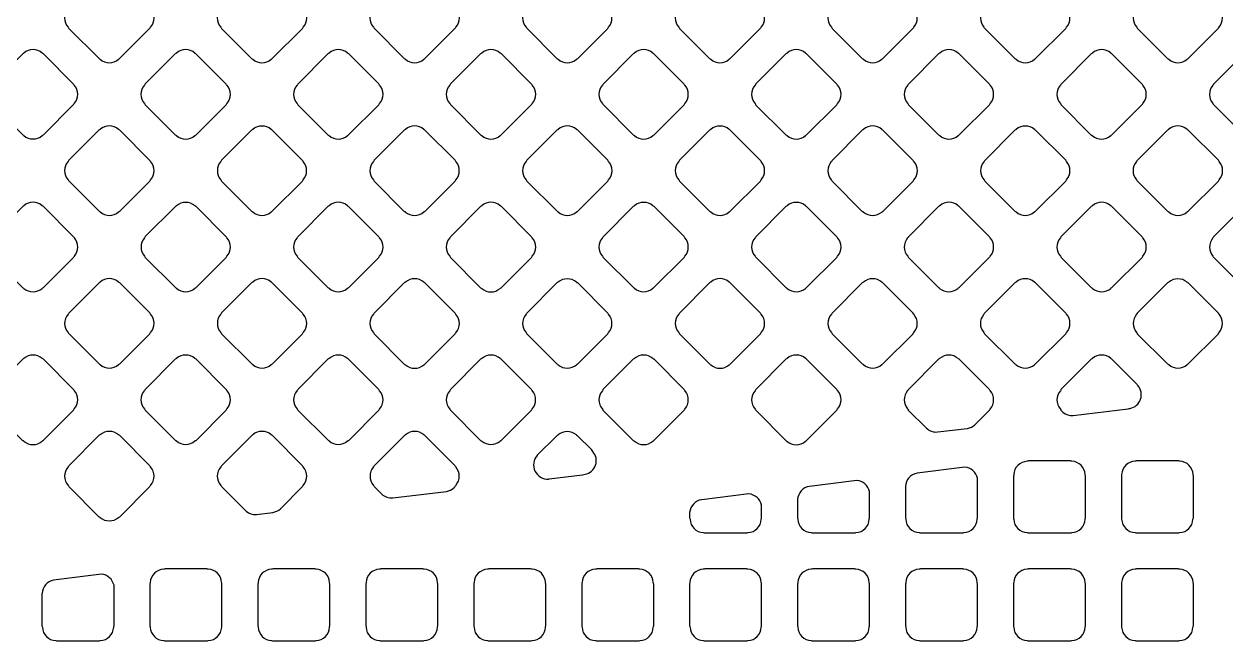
# Model space of a CAD drawing. Header units: millimetres. Extents: x 3440 to 3572, y 2 to 96.
# Drawn here: x 3527.323 to 3529.02, y 61.135 to 62.005 of the extents above; entities that cross this region are included whole.
import ezdxf

# ---------------------------------------------------------------- set-up
doc = ezdxf.new("R2010")
doc.units = ezdxf.units.MM
doc.header["$LTSCALE"] = 23.1
doc.layers.add('gbr-dxf', color=7, linetype='CONTINUOUS')

msp = doc.modelspace()

# ---------------------------------------------------------------- linework, layer by layer
at = {"layer": 'gbr-dxf', "linetype": 'Continuous'}
for points in [[(3527.3851, 62.001, -0.096117), (3527.3861, 61.9993), (3527.4287, 61.9567, -0.09197), (3527.4303, 61.9558, 0.37889), (3527.4562, 61.9558, -0.096117), (3527.4578, 61.9567), (3527.5005, 61.9994, -0.095895), (3527.5015, 62.001, 0.378934), (3527.5015, 62.027, -0.082876), (3527.5006, 62.0284), (3527.4578, 62.0712, -0.087645), (3527.4563, 62.0721, 0.379206), (3527.4303, 62.0721, -0.096458), (3527.4287, 62.0711), (3527.3861, 62.0286, -0.096627), (3527.3851, 62.0269, 0.3795)], [(3527.6006, 62.0269, 0.37903), (3527.6006, 62.001, -0.104215), (3527.6016, 61.9992), (3527.6441, 61.9567, -0.099645), (3527.6458, 61.9557, 0.379169), (3527.6718, 61.9557, -0.095956), (3527.6734, 61.9567), (3527.716, 61.9993, -0.096332), (3527.717, 62.0009, 0.379308), (3527.717, 62.0269, -0.107677), (3527.716, 62.0287), (3527.6734, 62.0713, -0.096328), (3527.6718, 62.0722, 0.379112), (3527.6459, 62.0722, -0.096614), (3527.6442, 62.0713), (3527.6015, 62.0286, -0.096539)], [(3527.8162, 62.001, -0.09601), (3527.8172, 61.9994), (3527.8598, 61.9568, -0.092398), (3527.8614, 61.9558, 0.379422), (3527.8873, 61.9558, -0.096625), (3527.889, 61.9568), (3527.9316, 61.9994, -0.096111), (3527.9326, 62.0011, 0.37981), (3527.9326, 62.027, -0.099964), (3527.9315, 62.0288), (3527.8892, 62.0711, -0.104264), (3527.8874, 62.0722, 0.3795), (3527.8614, 62.0722, -0.096614), (3527.8598, 62.0712), (3527.8172, 62.0286, -0.096539), (3527.8162, 62.0269, 0.378699)], [(3528.0317, 62.0271, 0.379249), (3528.0317, 62.0011, -0.100399), (3528.0328, 61.9994), (3528.0753, 61.9568, -0.096627), (3528.077, 61.9558, 0.37981), (3528.103, 61.9558, -0.096625), (3528.1046, 61.9568), (3528.1471, 61.9993, -0.096332), (3528.1481, 62.0009, 0.379308), (3528.1481, 62.0269, -0.095968), (3528.1471, 62.0285), (3528.1045, 62.0712, -0.100093), (3528.1028, 62.0722, 0.379112), (3528.0768, 62.0722, -0.096614), (3528.0752, 62.0712), (3528.0327, 62.0287, -0.096539)], [(3528.2473, 62.001, -0.103999), (3528.2483, 61.9992), (3528.2908, 61.9567, -0.100073), (3528.2925, 61.9557, 0.378647), (3528.3184, 61.9557, -0.095383), (3528.32, 61.9567), (3528.3627, 61.9994, -0.096036), (3528.3637, 62.001, 0.37829), (3528.3637, 62.0269, -0.091854), (3528.3628, 62.0285), (3528.32, 62.0712, -0.095796), (3528.3184, 62.0722, 0.379347), (3528.2925, 62.0722, -0.096458), (3528.2908, 62.0712), (3528.2482, 62.0286, -0.096627), (3528.2473, 62.027, 0.3795)], [(3528.4628, 62.001, -0.099643), (3528.4638, 61.9993), (3528.5064, 61.9567, -0.096099), (3528.5081, 61.9557, 0.378309), (3528.5339, 61.9557, -0.095487), (3528.5356, 61.9567), (3528.5783, 61.9994, -0.095701), (3528.5792, 62.001, 0.378841), (3528.5792, 62.0269, -0.096475), (3528.5782, 62.0286), (3528.5357, 62.0712, -0.100299), (3528.534, 62.0722, 0.378645), (3528.508, 62.0722, -0.096355), (3528.5064, 62.0712), (3528.4638, 62.0286, -0.096328), (3528.4628, 62.0269, 0.379175)], [(3528.6783, 62.0268, 0.379035), (3528.6783, 62.0009, -0.083163), (3528.6791, 61.9995), (3528.722, 61.9567, -0.095701), (3528.7236, 61.9557, 0.379169), (3528.7496, 61.9557, -0.095956), (3528.7512, 61.9567), (3528.7938, 61.9993, -0.096111), (3528.7948, 62.001, 0.37981), (3528.7948, 62.0269, -0.096458), (3528.7938, 62.0286), (3528.7513, 62.0711, -0.100824), (3528.7495, 62.0721, 0.379523), (3528.7236, 62.0722, -0.096265), (3528.7219, 62.0712), (3528.6792, 62.0285, -0.096405)], [(3528.8939, 62.0009, -0.087613), (3528.8948, 61.9995), (3528.9374, 61.9568, -0.099849), (3528.9391, 61.9558, 0.37889), (3528.965, 61.9558, -0.096117), (3528.9667, 61.9568), (3529.0092, 61.9994, -0.095895), (3529.0102, 62.001, 0.379201), (3529.0102, 62.0269, -0.092348), (3529.0092, 62.0285), (3528.9667, 62.0711, -0.096111), (3528.965, 62.0721, 0.379731), (3528.939, 62.0721, -0.096458), (3528.9374, 62.0711), (3528.8949, 62.0285, -0.096627), (3528.8939, 62.0269, 0.3795)], [(3527.2774, 61.8932, -0.092348), (3527.2784, 61.8917), (3527.3211, 61.849, -0.088202), (3527.3226, 61.8481, 0.379308), (3527.3485, 61.8481, -0.09601), (3527.3501, 61.849), (3527.3928, 61.8917, -0.096227), (3527.3938, 61.8933, 0.378952), (3527.3938, 61.9192, -0.087946), (3527.3929, 61.9207), (3527.3501, 61.9634, -0.092456), (3527.3486, 61.9644, 0.37947), (3527.3226, 61.9644, -0.096458), (3527.321, 61.9634), (3527.2784, 61.9209, -0.096627), (3527.2774, 61.9192, 0.379731)], [(3527.4929, 61.9192, 0.379249), (3527.4929, 61.8933, -0.104392), (3527.4939, 61.8915), (3527.5364, 61.849, -0.100476), (3527.5381, 61.848, 0.37981), (3527.5641, 61.848, -0.096625), (3527.5657, 61.849), (3527.6083, 61.8915, -0.096332), (3527.6092, 61.8931, 0.379451), (3527.6092, 61.9191, -0.092052), (3527.6083, 61.9207), (3527.5656, 61.9634, -0.096206), (3527.5639, 61.9644, 0.378939), (3527.538, 61.9644, -0.096614), (3527.5363, 61.9634), (3527.4938, 61.9209, -0.096195)], [(3527.7083, 61.8931, -0.096265), (3527.7093, 61.8915), (3527.7517, 61.8491, -0.107104), (3527.7536, 61.848, 0.379169), (3527.7795, 61.848, -0.095956), (3527.7812, 61.849), (3527.8238, 61.8916, -0.096111), (3527.8248, 61.8933, 0.37981), (3527.8248, 61.9192, -0.100399), (3527.8237, 61.921), (3527.7814, 61.9633, -0.104691), (3527.7796, 61.9644, 0.379731), (3527.7536, 61.9644, -0.096723), (3527.752, 61.9634), (3527.7093, 61.9207, -0.096627), (3527.7084, 61.9191, 0.379523)], [(3527.9239, 61.8933, -0.087946), (3527.9248, 61.8918), (3527.9677, 61.8488, -0.083374), (3527.9691, 61.8479, 0.379422), (3527.9951, 61.848, -0.096625), (3527.9967, 61.8489), (3528.0394, 61.8917, -0.096111), (3528.0404, 61.8933, 0.379308), (3528.0405, 61.9192, -0.092061), (3528.0395, 61.9208), (3527.9968, 61.9635, -0.096227), (3527.9951, 61.9645, 0.37947), (3527.9692, 61.9645, -0.096458), (3527.9675, 61.9635), (3527.9249, 61.9209, -0.096627), (3527.9239, 61.9192, 0.379357)], [(3528.1395, 61.9192, 0.379249), (3528.1395, 61.8932, -0.088014), (3528.1404, 61.8917), (3528.1831, 61.8491, -0.100824), (3528.1848, 61.8481, 0.379092), (3528.2108, 61.848, -0.095378), (3528.2124, 61.849), (3528.255, 61.8916, -0.095701), (3528.2559, 61.8932, 0.37829), (3528.2559, 61.9191, -0.091842), (3528.255, 61.9207), (3528.2122, 61.9634, -0.095895), (3528.2106, 61.9644, 0.379116), (3528.1847, 61.9644, -0.096614), (3528.183, 61.9634), (3528.1404, 61.9208, -0.096539)], [(3528.355, 61.9191, 0.378853), (3528.355, 61.8931, -0.092162), (3528.3559, 61.8916), (3528.3985, 61.849, -0.103868), (3528.4003, 61.848, 0.379582), (3528.4262, 61.848, -0.095649), (3528.4278, 61.849), (3528.4705, 61.8916, -0.096036), (3528.4715, 61.8933, 0.37857), (3528.4715, 61.9192, -0.087946), (3528.4706, 61.9207), (3528.4278, 61.9635, -0.092398), (3528.4262, 61.9644, 0.378784), (3528.4003, 61.9644, -0.095383), (3528.3987, 61.9635), (3528.3559, 61.9207, -0.096036)], [(3528.5706, 61.9192, 0.378563), (3528.5706, 61.8932, -0.099971), (3528.5716, 61.8915), (3528.6142, 61.8489, -0.096328), (3528.6158, 61.8479, 0.379422), (3528.6418, 61.848, -0.096625), (3528.6434, 61.8489), (3528.686, 61.8915, -0.096332), (3528.687, 61.8932, 0.379451), (3528.687, 61.9191, -0.096117), (3528.686, 61.9208), (3528.6434, 61.9634, -0.099744), (3528.6417, 61.9644, 0.378391), (3528.6158, 61.9644, -0.096355), (3528.6142, 61.9634), (3528.5715, 61.9208, -0.095686)], [(3528.7861, 61.8931, -0.087916), (3528.787, 61.8917), (3528.8298, 61.8488, -0.083549), (3528.8312, 61.8479, 0.379201), (3528.8572, 61.848, -0.096625), (3528.8588, 61.8489), (3528.9015, 61.8917, -0.096111), (3528.9025, 61.8933, 0.379308), (3528.9025, 61.9192, -0.092315), (3528.9016, 61.9208), (3528.859, 61.9634, -0.096527), (3528.8573, 61.9644, 0.37947), (3528.8314, 61.9644, -0.096458), (3528.8297, 61.9634), (3528.7871, 61.9208, -0.096857), (3528.7861, 61.9191, 0.3795)], [(3529.0016, 61.8932, -0.087784), (3529.0025, 61.8917), (3529.0452, 61.849, -0.100476), (3529.0469, 61.848, 0.37981), (3529.0729, 61.848, -0.096625), (3529.0745, 61.849), (3529.117, 61.8915, -0.096111), (3529.118, 61.8931, 0.37981), (3529.118, 61.9191, -0.091954), (3529.1171, 61.9207), (3529.0743, 61.9634, -0.096111), (3529.0727, 61.9644, 0.379731), (3529.0467, 61.9644, -0.096458), (3529.0451, 61.9634), (3529.0026, 61.9208, -0.096627), (3529.0016, 61.9192, 0.379731)], [(3527.3851, 61.7855, -0.087784), (3527.386, 61.784), (3527.4287, 61.7413, -0.100151), (3527.4305, 61.7403, 0.37981), (3527.4564, 61.7403, -0.095956), (3527.4581, 61.7413), (3527.5006, 61.7838, -0.096111), (3527.5015, 61.7854, 0.37981), (3527.5015, 61.8114, -0.092418), (3527.5006, 61.813), (3527.4579, 61.8557, -0.096857), (3527.4562, 61.8567, 0.379731), (3527.4303, 61.8567, -0.096458), (3527.4286, 61.8557), (3527.3861, 61.8131, -0.096627), (3527.3851, 61.8115, 0.379731)], [(3527.6007, 61.8114, 0.37947), (3527.6007, 61.7855, -0.104392), (3527.6017, 61.7837), (3527.6441, 61.7413, -0.100151), (3527.6458, 61.7403, 0.37981), (3527.6718, 61.7403, -0.095956), (3527.6734, 61.7413), (3527.7159, 61.7838, -0.096332), (3527.7169, 61.7854, 0.379451), (3527.7169, 61.8114, -0.092052), (3527.716, 61.813), (3527.6734, 61.8556, -0.096206), (3527.6717, 61.8566, 0.378699), (3527.6458, 61.8566, -0.09601), (3527.6442, 61.8556), (3527.6017, 61.8131, -0.096328)], [(3527.8161, 61.7855, -0.103884), (3527.8171, 61.7837), (3527.8596, 61.7411, -0.099605), (3527.8614, 61.7401, 0.378847), (3527.8873, 61.7402, -0.096259), (3527.8889, 61.7411), (3527.9316, 61.7838, -0.095895), (3527.9326, 61.7854, 0.37889), (3527.9325, 61.8114, -0.1082), (3527.9315, 61.8132), (3527.889, 61.8558, -0.096539), (3527.8873, 61.8567, 0.379249), (3527.8614, 61.8567, -0.096458), (3527.8597, 61.8557), (3527.8171, 61.8131, -0.096627), (3527.8161, 61.8114, 0.379523)], [(3528.0317, 61.7855, -0.096625), (3528.0327, 61.7838), (3528.0754, 61.7412, -0.092898), (3528.077, 61.7402, 0.379237), (3528.1029, 61.7402, -0.096031), (3528.1045, 61.7411), (3528.1472, 61.7838, -0.095916), (3528.1482, 61.7855, 0.379465), (3528.1482, 61.8114, -0.10047), (3528.1472, 61.8131), (3528.1047, 61.8556, -0.10399), (3528.1029, 61.8566, 0.379731), (3528.0769, 61.8566, -0.096458), (3528.0753, 61.8557), (3528.0327, 61.8131, -0.096627), (3528.0317, 61.8114, 0.379731)], [(3528.2473, 61.7855, -0.099971), (3528.2483, 61.7838), (3528.2909, 61.7412, -0.096301), (3528.2926, 61.7403, 0.378309), (3528.3185, 61.7403, -0.095383), (3528.3201, 61.7412), (3528.3627, 61.7838, -0.095701), (3528.3636, 61.7854, 0.378841), (3528.3636, 61.8114, -0.096259), (3528.3627, 61.813), (3528.3201, 61.8556, -0.100073), (3528.3184, 61.8566, 0.378645), (3528.2925, 61.8566, -0.096217), (3528.2908, 61.8556), (3528.2483, 61.8131, -0.095916), (3528.2474, 61.8115, 0.379175)], [(3528.4627, 61.8113, 0.378901), (3528.4627, 61.7854, -0.096117), (3528.4637, 61.7838), (3528.5064, 61.7411, -0.091578), (3528.508, 61.7401, 0.379201), (3528.5339, 61.7401, -0.096625), (3528.5356, 61.7411), (3528.5783, 61.7838, -0.096111), (3528.5793, 61.7855, 0.379423), (3528.5793, 61.8114, -0.083262), (3528.5784, 61.8128), (3528.5355, 61.8558, -0.087529), (3528.534, 61.8567, 0.378406), (3528.5081, 61.8567, -0.09601), (3528.5064, 61.8557), (3528.4637, 61.813, -0.096036)], [(3528.6784, 61.7854, -0.10047), (3528.6794, 61.7837), (3528.7219, 61.7412, -0.096111), (3528.7235, 61.7403, 0.37981), (3528.7495, 61.7403, -0.095956), (3528.7511, 61.7412), (3528.7937, 61.7838, -0.096332), (3528.7947, 61.7855, 0.379511), (3528.7947, 61.8114, -0.096117), (3528.7937, 61.8131), (3528.7512, 61.8556, -0.099933), (3528.7495, 61.8566, 0.379206), (3528.7236, 61.8566, -0.096723), (3528.7219, 61.8556), (3528.6794, 61.813, -0.096627), (3528.6784, 61.8114, 0.379731)], [(3528.8937, 61.7854, -0.083163), (3528.8946, 61.784), (3528.9375, 61.7412, -0.095701), (3528.9391, 61.7402, 0.379169), (3528.9651, 61.7402, -0.095956), (3528.9667, 61.7412), (3529.0093, 61.7838, -0.096111), (3529.0103, 61.7854, 0.37981), (3529.0103, 61.8114, -0.096458), (3529.0093, 61.8131), (3528.9667, 61.8557, -0.100519), (3528.965, 61.8567, 0.379731), (3528.939, 61.8567, -0.096458), (3528.9374, 61.8557), (3528.8947, 61.813, -0.096627), (3528.8938, 61.8114, 0.379523)], [(3527.2773, 61.6777, -0.087784), (3527.2782, 61.6762), (3527.3212, 61.6333, -0.083651), (3527.3226, 61.6324, 0.37981), (3527.3485, 61.6324, -0.095956), (3527.3502, 61.6334), (3527.3929, 61.6761, -0.096332), (3527.3939, 61.6778, 0.37981), (3527.3939, 61.7037, -0.092348), (3527.3929, 61.7053), (3527.3502, 61.748, -0.096111), (3527.3486, 61.749, 0.379731), (3527.3226, 61.749, -0.096458), (3527.321, 61.748), (3527.2783, 61.7053, -0.096627), (3527.2773, 61.7037, 0.379731)], [(3527.493, 61.6778, -0.099971), (3527.494, 61.6761), (3527.5365, 61.6336, -0.096328), (3527.5381, 61.6326, 0.379422), (3527.5641, 61.6326, -0.096625), (3527.5657, 61.6336), (3527.6082, 61.6761, -0.096332), (3527.6092, 61.6777, 0.37981), (3527.6092, 61.7037, -0.096625), (3527.6082, 61.7053), (3527.5658, 61.7478, -0.100151), (3527.564, 61.7488, 0.3795), (3527.5381, 61.7488, -0.096259), (3527.5365, 61.7479), (3527.494, 61.7054, -0.096227), (3527.493, 61.7037, 0.378699)], [(3527.7083, 61.6777, -0.092348), (3527.7093, 61.6761), (3527.7519, 61.6335, -0.10399), (3527.7537, 61.6325, 0.37981), (3527.7796, 61.6325, -0.095956), (3527.7813, 61.6335), (3527.8238, 61.676, -0.096111), (3527.8248, 61.6776, 0.379511), (3527.8248, 61.7036, -0.08785), (3527.8239, 61.7051), (3527.781, 61.7479, -0.092016), (3527.7795, 61.7489, 0.379206), (3527.7535, 61.7489, -0.096475), (3527.7519, 61.7479), (3527.7093, 61.7053, -0.096627), (3527.7083, 61.7037, 0.379731)], [(3527.9239, 61.7036, 0.37903), (3527.9239, 61.6776, -0.100266), (3527.9249, 61.6759), (3527.9675, 61.6333, -0.095987), (3527.9691, 61.6323, 0.378513), (3527.995, 61.6323, -0.095527), (3527.9967, 61.6333), (3528.0395, 61.6761, -0.096036), (3528.0404, 61.6777, 0.37829), (3528.0405, 61.7036, -0.095883), (3528.0395, 61.7052), (3527.9968, 61.7479, -0.099849), (3527.9951, 61.7489, 0.379116), (3527.9692, 61.7489, -0.096259), (3527.9675, 61.7479), (3527.9248, 61.7052, -0.096227)], [(3528.1395, 61.6777, -0.095883), (3528.1405, 61.6761), (3528.1832, 61.6334, -0.092187), (3528.1847, 61.6325, 0.37902), (3528.2107, 61.6325, -0.095649), (3528.2123, 61.6334), (3528.255, 61.6761, -0.095394), (3528.2559, 61.6777, 0.378847), (3528.2559, 61.7037, -0.100082), (3528.2549, 61.7054), (3528.2125, 61.7478, -0.103673), (3528.2107, 61.7489, 0.378611), (3528.1848, 61.7489, -0.095383), (3528.1831, 61.7479), (3528.1405, 61.7052, -0.096206), (3528.1395, 61.7036, 0.378338)], [(3528.355, 61.7036, 0.378901), (3528.355, 61.6777, -0.09221), (3528.356, 61.6762), (3528.3988, 61.6333, -0.088093), (3528.4003, 61.6324, 0.379201), (3528.4262, 61.6324, -0.096625), (3528.4279, 61.6334), (3528.4705, 61.676, -0.096332), (3528.4715, 61.6777, 0.379423), (3528.4715, 61.7036, -0.087284), (3528.4706, 61.7051), (3528.4277, 61.7479, -0.091508), (3528.4262, 61.7489, 0.378406), (3528.4003, 61.7489, -0.096528), (3528.3986, 61.7479), (3528.356, 61.7053, -0.096036)], [(3528.5705, 61.7035, 0.379249), (3528.5706, 61.6776, -0.095956), (3528.5715, 61.676), (3528.6141, 61.6334, -0.092072), (3528.6157, 61.6324, 0.379451), (3528.6416, 61.6324, -0.096117), (3528.6433, 61.6334), (3528.686, 61.6762, -0.095895), (3528.687, 61.6778, 0.379201), (3528.687, 61.7037, -0.083317), (3528.6861, 61.7051), (3528.6433, 61.7479, -0.088202), (3528.6418, 61.7489, 0.3795), (3528.6159, 61.7489, -0.096259), (3528.6142, 61.7479), (3528.5715, 61.7052, -0.096539)], [(3528.7861, 61.7037, 0.379249), (3528.7861, 61.6777, -0.10047), (3528.7871, 61.676), (3528.8297, 61.6334, -0.096332), (3528.8313, 61.6324, 0.37981), (3528.8573, 61.6324, -0.096625), (3528.8589, 61.6334), (3528.9015, 61.676, -0.096332), (3528.9025, 61.6777, 0.379451), (3528.9025, 61.7036, -0.096259), (3528.9015, 61.7053), (3528.8589, 61.7479, -0.100215), (3528.8572, 61.7489, 0.378939), (3528.8313, 61.7489, -0.096614), (3528.8296, 61.7479), (3528.787, 61.7053, -0.096195)], [(3529.0016, 61.7035, 0.37903), (3529.0016, 61.6776, -0.083636), (3529.0024, 61.6762), (3529.0452, 61.6335, -0.095895), (3529.0468, 61.6325, 0.378847), (3529.0727, 61.6325, -0.096117), (3529.0744, 61.6335), (3529.117, 61.6761, -0.095895), (3529.118, 61.6778, 0.379201), (3529.118, 61.7037, -0.096625), (3529.117, 61.7054), (3529.0746, 61.7478, -0.100151), (3529.0728, 61.7488, 0.3795), (3529.0469, 61.7489, -0.096259), (3529.0452, 61.7479), (3529.0025, 61.7052, -0.096227)], [(3527.3851, 61.5699, -0.083262), (3527.386, 61.5685), (3527.4287, 61.5258, -0.096328), (3527.4303, 61.5248, 0.379422), (3527.4563, 61.5248, -0.096625), (3527.4579, 61.5258), (3527.5006, 61.5684, -0.096111), (3527.5015, 61.5701, 0.37981), (3527.5015, 61.596, -0.096458), (3527.5006, 61.5977), (3527.4581, 61.6401, -0.100824), (3527.4564, 61.6411, 0.3795), (3527.4304, 61.6412, -0.096614), (3527.4288, 61.6402), (3527.3861, 61.5975, -0.096539), (3527.3851, 61.5958, 0.378699)], [(3527.6007, 61.5701, -0.09601), (3527.6016, 61.5684), (3527.6444, 61.5257, -0.092398), (3527.6459, 61.5248, 0.379422), (3527.6719, 61.5248, -0.096625), (3527.6735, 61.5257), (3527.716, 61.5682, -0.096332), (3527.717, 61.5699, 0.37981), (3527.717, 61.5958, -0.10047), (3527.716, 61.5976), (3527.6733, 61.6403, -0.088202), (3527.6718, 61.6412, 0.379357), (3527.6459, 61.6412, -0.096507), (3527.6442, 61.6402), (3527.6016, 61.5977, -0.096423), (3527.6007, 61.596, 0.379)], [(3527.8162, 61.57, -0.099971), (3527.8172, 61.5682), (3527.8598, 61.5256, -0.096328), (3527.8615, 61.5246, 0.378897), (3527.8874, 61.5246, -0.096031), (3527.889, 61.5256), (3527.9316, 61.5682, -0.095701), (3527.9326, 61.5698, 0.378427), (3527.9326, 61.5957, -0.096507), (3527.9316, 61.5974), (3527.8887, 61.6402, -0.083725), (3527.8873, 61.6411, 0.378884), (3527.8614, 61.6411, -0.096614), (3527.8597, 61.6401), (3527.8172, 61.5975, -0.096539), (3527.8162, 61.5959, 0.378699)], [(3528.0317, 61.5699, -0.10813), (3528.0328, 61.568), (3528.0751, 61.5257, -0.104211), (3528.0769, 61.5246, 0.379052), (3528.1028, 61.5247, -0.096117), (3528.1045, 61.5256), (3528.1471, 61.5683, -0.096036), (3528.1481, 61.5699, 0.37857), (3528.1481, 61.5958, -0.103956), (3528.1471, 61.5976), (3528.1047, 61.64, -0.107982), (3528.1029, 61.641, 0.378945), (3528.077, 61.641, -0.096367), (3528.0753, 61.6401), (3528.0327, 61.5974, -0.095997), (3528.0317, 61.5958, 0.378438)], [(3528.2472, 61.5959, 0.378661), (3528.2472, 61.5699, -0.092061), (3528.2482, 61.5684), (3528.291, 61.5255, -0.087865), (3528.2925, 61.5246, 0.379422), (3528.3185, 61.5246, -0.096625), (3528.3201, 61.5256), (3528.3627, 61.5682, -0.096111), (3528.3637, 61.5699, 0.379423), (3528.3637, 61.5958, -0.103506), (3528.3627, 61.5976), (3528.32, 61.6403, -0.091455), (3528.3185, 61.6412, 0.378406), (3528.2926, 61.6412, -0.09601), (3528.2909, 61.6402), (3528.2482, 61.5975, -0.096036)], [(3528.4629, 61.5699, -0.096458), (3528.4639, 61.5683), (3528.5064, 61.5257, -0.092289), (3528.508, 61.5248, 0.37981), (3528.534, 61.5248, -0.096625), (3528.5356, 61.5257), (3528.5781, 61.5682, -0.096332), (3528.5791, 61.5699, 0.37981), (3528.5791, 61.5958, -0.10047), (3528.5781, 61.5976), (3528.5355, 61.6401, -0.088202), (3528.534, 61.6411, 0.379731), (3528.5081, 61.6411, -0.096458), (3528.5064, 61.6401), (3528.4639, 61.5975, -0.096423), (3528.4629, 61.5959, 0.379731)], [(3528.6782, 61.5699, -0.092348), (3528.6792, 61.5683), (3528.7218, 61.5257, -0.104311), (3528.7236, 61.5247, 0.37981), (3528.7495, 61.5247, -0.096625), (3528.7512, 61.5257), (3528.7938, 61.5683, -0.096111), (3528.7948, 61.5699, 0.37981), (3528.7948, 61.5959, -0.088014), (3528.7939, 61.5974), (3528.7511, 61.6402, -0.092233), (3528.7495, 61.6411, 0.379731), (3528.7235, 61.6411, -0.096458), (3528.7219, 61.6402), (3528.6792, 61.5975, -0.096627), (3528.6782, 61.5958, 0.379731)], [(3528.8938, 61.5699, -0.095866), (3528.8948, 61.5683), (3528.9372, 61.5259, -0.10771), (3528.9391, 61.5248, 0.379422), (3528.9651, 61.5248, -0.095956), (3528.9667, 61.5258), (3529.0092, 61.5683, -0.096332), (3529.0102, 61.5699, 0.379511), (3529.0102, 61.5959, -0.100082), (3529.0092, 61.5976), (3528.9668, 61.64, -0.103849), (3528.965, 61.641, 0.378884), (3528.9391, 61.641, -0.096614), (3528.9374, 61.6401), (3528.8948, 61.5975, -0.095895), (3528.8938, 61.5958, 0.378699)], [(3527.2773, 61.4621, -0.10047), (3527.2783, 61.4604), (3527.3208, 61.4179, -0.096111), (3527.3224, 61.4169, 0.37981), (3527.3484, 61.4169, -0.095956), (3527.35, 61.4179), (3527.3928, 61.4606, -0.096111), (3527.3937, 61.4623, 0.37981), (3527.3937, 61.4882, -0.096458), (3527.3928, 61.4899), (3527.3503, 61.5323, -0.100824), (3527.3486, 61.5333, 0.379731), (3527.3226, 61.5333, -0.096723), (3527.321, 61.5324), (3527.2783, 61.4897, -0.096627), (3527.2773, 61.4881, 0.379731)], [(3527.4929, 61.4623, -0.095968), (3527.4938, 61.4606), (3527.5366, 61.4179, -0.092398), (3527.5381, 61.417, 0.379422), (3527.5641, 61.417, -0.096625), (3527.5657, 61.4179), (3527.6084, 61.4606, -0.096111), (3527.6093, 61.4622, 0.379451), (3527.6094, 61.4882, -0.100588), (3527.6084, 61.4899), (3527.5658, 61.5324, -0.104101), (3527.564, 61.5334, 0.379249), (3527.5381, 61.5334, -0.096458), (3527.5364, 61.5324), (3527.4939, 61.4899, -0.096627), (3527.4929, 61.4882, 0.379357)], [(3527.7084, 61.4881, 0.37947), (3527.7085, 61.4622, -0.087784), (3527.7094, 61.4607), (3527.7521, 61.418, -0.100151), (3527.7538, 61.417, 0.379092), (3527.7797, 61.417, -0.095383), (3527.7814, 61.4179), (3527.8239, 61.4605, -0.095686), (3527.8249, 61.4621, 0.37829), (3527.8249, 61.488, -0.091854), (3527.824, 61.4896), (3527.7812, 61.5324, -0.095796), (3527.7796, 61.5333, 0.378877), (3527.7536, 61.5333, -0.095862), (3527.752, 61.5324), (3527.7094, 61.4898, -0.096423)], [(3527.924, 61.4621, -0.095866), (3527.9249, 61.4605), (3527.9676, 61.4178, -0.092121), (3527.9692, 61.4169, 0.378309), (3527.9951, 61.4169, -0.096031), (3527.9967, 61.4179), (3528.0394, 61.4605, -0.096036), (3528.0403, 61.4622, 0.378841), (3528.0403, 61.4881, -0.083226), (3528.0394, 61.4895), (3527.9966, 61.5323, -0.087648), (3527.9951, 61.5333, 0.378645), (3527.9692, 61.5333, -0.096367), (3527.9675, 61.5323), (3527.925, 61.4897, -0.096227), (3527.924, 61.488, 0.379175)], [(3528.1394, 61.4621, -0.095487), (3528.1403, 61.4604), (3528.1829, 61.4179, -0.107585), (3528.1847, 61.4168, 0.378841), (3528.2107, 61.4169, -0.09601), (3528.2123, 61.4178), (3528.255, 61.4605, -0.096227), (3528.2559, 61.4621, 0.379035), (3528.2559, 61.4881, -0.099971), (3528.2549, 61.4898), (3528.2124, 61.5323, -0.103829), (3528.2106, 61.5333, 0.378406), (3528.1847, 61.5333, -0.09601), (3528.1831, 61.5324), (3528.1403, 61.4897, -0.096527), (3528.1394, 61.488, 0.378967)], [(3528.355, 61.488, 0.379411), (3528.355, 61.4621, -0.08798), (3528.356, 61.4606), (3528.3996, 61.4169, -0.034714), (3528.4, 61.4167, 0.379494), (3528.4263, 61.4167, -0.060893), (3528.4271, 61.4172), (3528.4705, 61.4606, -0.096332), (3528.4715, 61.4623, 0.379451), (3528.4715, 61.4882, -0.092162), (3528.4705, 61.4898), (3528.4279, 61.5324, -0.095796), (3528.4263, 61.5334, 0.378699), (3528.4004, 61.5334, -0.09601), (3528.3987, 61.5324), (3528.356, 61.4897, -0.096328)], [(3528.5705, 61.4622, -0.087946), (3528.5714, 61.4607), (3528.597, 61.4352, -0.041878), (3528.5972, 61.435, 0.212293), (3528.6126, 61.4297, -0.047093), (3528.613, 61.4297), (3528.6545, 61.4347, -0.04609), (3528.6548, 61.4348, 0.150958), (3528.6654, 61.4399), (3528.6655, 61.4399), (3528.686, 61.4605, -0.096111), (3528.687, 61.4621, 0.37981), (3528.687, 61.4881, -0.092418), (3528.686, 61.4896), (3528.6433, 61.5323, -0.096857), (3528.6417, 61.5333, 0.379357), (3528.6157, 61.5333, -0.096507), (3528.6141, 61.5324), (3528.5715, 61.4898, -0.096527), (3528.5705, 61.4881, 0.379)], [(3528.7861, 61.488, 0.379231), (3528.7861, 61.4621, -0.096117), (3528.787, 61.4604), (3528.7898, 61.4577, 0.1984), (3528.8043, 61.4528), (3528.882, 61.4622, -0.071708), (3528.8844, 61.463, 0.583594), (3528.8956, 61.4952, -0.058235), (3528.8944, 61.4968), (3528.8588, 61.5325, -0.087645), (3528.8573, 61.5334, 0.378877), (3528.8314, 61.5334, -0.09601), (3528.8298, 61.5324), (3528.787, 61.4897, -0.096328)], [(3527.385, 61.3803, 0.379249), (3527.385, 61.3544, -0.096625), (3527.386, 61.3527), (3527.4285, 61.3102, -0.107961), (3527.4303, 61.3092, 0.37981), (3527.4563, 61.3092, -0.095956), (3527.4579, 61.3101), (3527.5006, 61.3528, -0.096111), (3527.5015, 61.3544, 0.379451), (3527.5016, 61.3804, -0.100588), (3527.5006, 61.3821), (3527.458, 61.4246, -0.103923), (3527.4562, 61.4256, 0.378939), (3527.4303, 61.4256, -0.096475), (3527.4286, 61.4247), (3527.3859, 61.382, -0.096195)], [(3527.6007, 61.3544, -0.092348), (3527.6016, 61.3528), (3527.6365, 61.318, 0.19714), (3527.6509, 61.3134), (3527.6743, 61.3163, 0.14986), (3527.6848, 61.3214), (3527.7162, 61.3528, -0.095701), (3527.7172, 61.3544, 0.378793), (3527.7171, 61.3803, -0.104473), (3527.7161, 61.3821), (3527.6735, 61.4247, -0.091964), (3527.6719, 61.4257, 0.379778), (3527.646, 61.4257, -0.096458), (3527.6443, 61.4247), (3527.6017, 61.382, -0.096627), (3527.6007, 61.3804, 0.379731)], [(3527.8163, 61.3804, 0.378961), (3527.8163, 61.3544, -0.096259), (3527.8173, 61.3528), (3527.828, 61.3421), (3527.828, 61.342, 0.212565), (3527.8434, 61.3367, -0.035187), (3527.8437, 61.3367), (3527.9192, 61.3458), (3527.9193, 61.3459, 0.151176), (3527.9299, 61.351), (3527.9316, 61.3527, -0.095935), (3527.9325, 61.3544, 0.379465), (3527.9325, 61.3803, -0.100399), (3527.9315, 61.3821), (3527.8889, 61.4246, -0.088207), (3527.8875, 61.4256, 0.379141), (3527.8615, 61.4256, -0.095487), (3527.8599, 61.4246), (3527.8173, 61.382, -0.095895)], [(3528.0473, 61.3966, 0.667622), (3528.0635, 61.3633, -0.016463), (3528.0642, 61.3634), (3528.1116, 61.3691, -0.063891), (3528.115, 61.3702, 0.583869), (3528.126, 61.4021, -0.06204), (3528.124, 61.4049), (3528.1044, 61.4245, -0.095916), (3528.1028, 61.4255, 0.378978), (3528.0768, 61.4255, -0.095487), (3528.0752, 61.4245), (3528.0475, 61.3968)], [(3528.7199, 61.3082, -0.089302), (3528.7203, 61.3065, 0.393729), (3528.7392, 61.2877, -0.088868), (3528.7409, 61.2873), (3528.8003, 61.2873, -0.098843), (3528.8022, 61.2877, 0.393729), (3528.8211, 61.3066, -0.095482), (3528.8215, 61.3084), (3528.8215, 61.3676, -0.098843), (3528.821, 61.3696, 0.393729), (3528.8022, 61.3884, -0.09841), (3528.8003, 61.3889), (3528.7413, 61.3889, -0.108918), (3528.7392, 61.3883, 0.393741), (3528.7204, 61.3695, -0.100535), (3528.7199, 61.3676)], [(3528.8723, 61.3084, -0.095462), (3528.8727, 61.3065, 0.393729), (3528.8916, 61.2877, -0.092282), (3528.8934, 61.2873), (3528.9528, 61.2873, -0.089302), (3528.9545, 61.2877, 0.393729), (3528.9734, 61.3065, -0.101678), (3528.9739, 61.3085), (3528.9739, 61.3678, -0.092621), (3528.9735, 61.3696, 0.393729), (3528.9546, 61.3884, -0.095482), (3528.9528, 61.3889), (3528.8935, 61.3889, -0.098843), (3528.8916, 61.3884, 0.393729), (3528.8727, 61.3696, -0.09841), (3528.8723, 61.3676)], [(3528.5674, 61.3085, -0.101214), (3528.5679, 61.3065, 0.393729), (3528.5868, 61.2877, -0.092282), (3528.5886, 61.2873), (3528.648, 61.2873, -0.089302), (3528.6497, 61.2877, 0.393729), (3528.6686, 61.3065, -0.107228), (3528.6691, 61.3086), (3528.6691, 61.3644, 0.319092), (3528.6513, 61.3802), (3528.5838, 61.3718, 0.350716), (3528.5675, 61.3528, -0.028064), (3528.5674, 61.3525)], [(3528.4151, 61.3084, -0.095462), (3528.4155, 61.3065, 0.393729), (3528.4344, 61.2877, -0.088868), (3528.4361, 61.2873), (3528.4955, 61.2873, -0.098843), (3528.4974, 61.2877, 0.393729), (3528.5163, 61.3066, -0.088868), (3528.5166, 61.3083), (3528.5166, 61.3457, 0.317493), (3528.4988, 61.3613), (3528.4318, 61.353, 0.349139), (3528.4151, 61.3345)], [(3528.2627, 61.3086, -0.101214), (3528.2632, 61.3066, 0.393729), (3528.282, 61.2877, -0.09841), (3528.2839, 61.2873), (3528.3431, 61.2873, -0.095462), (3528.345, 61.2877, 0.393729), (3528.3638, 61.3066, -0.095482), (3528.3643, 61.3084), (3528.3643, 61.3266, 0.321795), (3528.3463, 61.3424), (3528.2797, 61.3341), (3528.2795, 61.3341, 0.342289), (3528.2627, 61.3162)], [(3527.5007, 61.1558, -0.089302), (3527.5011, 61.1541, 0.393729), (3527.52, 61.1353, -0.09841), (3527.5219, 61.1348), (3527.5809, 61.1348, -0.10699), (3527.583, 61.1353, 0.393729), (3527.6019, 61.1542, -0.095482), (3527.6023, 61.156), (3527.6023, 61.2152, -0.098843), (3527.6018, 61.2172, 0.393729), (3527.583, 61.236, -0.101678), (3527.581, 61.2365), (3527.522, 61.2365, -0.104567), (3527.52, 61.236, 0.393729), (3527.5011, 61.2171, -0.092282), (3527.5007, 61.2153)], [(3527.6531, 61.1562, -0.101214), (3527.6536, 61.1542, 0.393729), (3527.6724, 61.1353, -0.107228), (3527.6745, 61.1348), (3527.7334, 61.1348, -0.104567), (3527.7354, 61.1353, 0.393729), (3527.7542, 61.1542, -0.095482), (3527.7547, 61.156), (3527.7547, 61.2152, -0.098843), (3527.7542, 61.2171, 0.393729), (3527.7354, 61.236, -0.104195), (3527.7333, 61.2365), (3527.6744, 61.2365, -0.10699), (3527.6723, 61.236, 0.393729), (3527.6535, 61.2171, -0.092282), (3527.6531, 61.2153)], [(3527.8055, 61.1561, -0.098843), (3527.8059, 61.1541, 0.393729), (3527.8248, 61.1353, -0.101678), (3527.8267, 61.1348), (3527.8858, 61.1348, -0.098843), (3527.8877, 61.1353, 0.393729), (3527.9066, 61.1541, -0.09841), (3527.907, 61.156), (3527.907, 61.2154, -0.089302), (3527.9067, 61.2172, 0.393729), (3527.8878, 61.236, -0.09841), (3527.8859, 61.2365), (3527.8268, 61.2365, -0.101214), (3527.8248, 61.236, 0.393729), (3527.8059, 61.2172, -0.101678), (3527.8055, 61.2152)], [(3527.9578, 61.156, -0.098843), (3527.9583, 61.1541, 0.393729), (3527.9772, 61.1353, -0.09841), (3527.9791, 61.1348), (3528.0381, 61.1348, -0.10699), (3528.0402, 61.1353, 0.393729), (3528.0591, 61.1542, -0.09841), (3528.0595, 61.1561), (3528.0595, 61.2152, -0.101214), (3528.059, 61.2172, 0.393729), (3528.0402, 61.236, -0.101678), (3528.0382, 61.2365), (3527.9792, 61.2365, -0.104567), (3527.9772, 61.236, 0.393729), (3527.9583, 61.2171, -0.101678), (3527.9578, 61.2152)], [(3528.1103, 61.156, -0.095462), (3528.1107, 61.1542, 0.393729), (3528.1296, 61.1353, -0.104195), (3528.1316, 61.1348), (3528.1906, 61.1348, -0.101214), (3528.1926, 61.1353, 0.393729), (3528.2114, 61.1541, -0.101678), (3528.2119, 61.1561), (3528.2119, 61.2151, -0.104567), (3528.2114, 61.2171, 0.393729), (3528.1925, 61.236, -0.107228), (3528.1905, 61.2365), (3528.1315, 61.2365, -0.098843), (3528.1296, 61.236, 0.393729), (3528.1108, 61.2172, -0.09841), (3528.1103, 61.2153)], [(3528.2627, 61.1562, -0.101214), (3528.2632, 61.1542, 0.393729), (3528.282, 61.1353, -0.107228), (3528.2841, 61.1348), (3528.343, 61.1348, -0.104567), (3528.345, 61.1353, 0.393729), (3528.3638, 61.1542, -0.095482), (3528.3643, 61.156), (3528.3643, 61.2152, -0.098843), (3528.3638, 61.2171, 0.393729), (3528.345, 61.236, -0.104195), (3528.3429, 61.2365), (3528.284, 61.2365, -0.10699), (3528.282, 61.236, 0.393729), (3528.2631, 61.2171, -0.092282), (3528.2627, 61.2153)], [(3528.4151, 61.156, -0.095462), (3528.4155, 61.1541, 0.393729), (3528.4344, 61.1353, -0.09841), (3528.4363, 61.1348), (3528.4953, 61.1348, -0.10699), (3528.4974, 61.1353, 0.393729), (3528.5163, 61.1542, -0.088868), (3528.5166, 61.1559), (3528.5166, 61.2154, -0.092621), (3528.5162, 61.2172, 0.393729), (3528.4974, 61.236, -0.101678), (3528.4954, 61.2365), (3528.4364, 61.2365, -0.104567), (3528.4344, 61.236, 0.393729), (3528.4155, 61.2171, -0.09841), (3528.4151, 61.2152)], [(3528.5674, 61.1561, -0.101214), (3528.5679, 61.1541, 0.393729), (3528.5868, 61.1353, -0.101678), (3528.5887, 61.1348), (3528.6478, 61.1348, -0.098843), (3528.6497, 61.1353, 0.393729), (3528.6686, 61.1541, -0.107228), (3528.6691, 61.1562), (3528.6691, 61.2153, -0.098843), (3528.6687, 61.2172, 0.393729), (3528.6498, 61.236, -0.09841), (3528.6479, 61.2365), (3528.5888, 61.2365, -0.101214), (3528.5868, 61.236, 0.393729), (3528.5679, 61.2172, -0.104195), (3528.5674, 61.2151)], [(3528.7199, 61.1558, -0.089302), (3528.7203, 61.1541, 0.393729), (3528.7392, 61.1353, -0.09841), (3528.7411, 61.1348), (3528.8001, 61.1348, -0.10699), (3528.8022, 61.1353, 0.393729), (3528.8211, 61.1542, -0.095482), (3528.8215, 61.156), (3528.8215, 61.2152, -0.098843), (3528.821, 61.2172, 0.393729), (3528.8022, 61.236, -0.101678), (3528.8002, 61.2365), (3528.7412, 61.2365, -0.104567), (3528.7392, 61.236, 0.393729), (3528.7203, 61.2171, -0.092282), (3528.7199, 61.2153)], [(3528.8723, 61.156, -0.095462), (3528.8727, 61.1541, 0.393729), (3528.8916, 61.1353, -0.101678), (3528.8935, 61.1348), (3528.9526, 61.1348, -0.098843), (3528.9545, 61.1353, 0.393729), (3528.9734, 61.1541, -0.101678), (3528.9739, 61.1561), (3528.9739, 61.2154, -0.092621), (3528.9735, 61.2172, 0.393729), (3528.9546, 61.236, -0.09841), (3528.9527, 61.2365), (3528.8936, 61.2365, -0.101214), (3528.8916, 61.236, 0.393729), (3528.8727, 61.2172, -0.09841), (3528.8723, 61.2152)], [(3527.3482, 61.1561, -0.101214), (3527.3487, 61.1541, 0.393729), (3527.3676, 61.1353, -0.101678), (3527.3695, 61.1348), (3527.4286, 61.1348, -0.098843), (3527.4305, 61.1353, 0.393729), (3527.4494, 61.1541, -0.107228), (3527.4499, 61.1562), (3527.4499, 61.2133, 0.319162), (3527.4321, 61.2291), (3527.3646, 61.2207, 0.351172), (3527.3483, 61.2017, -0.028064), (3527.3482, 61.2014)]]:
    msp.add_lwpolyline(points, format="xyb", close=True, dxfattribs=at)

doc.saveas('drawing.dxf')
